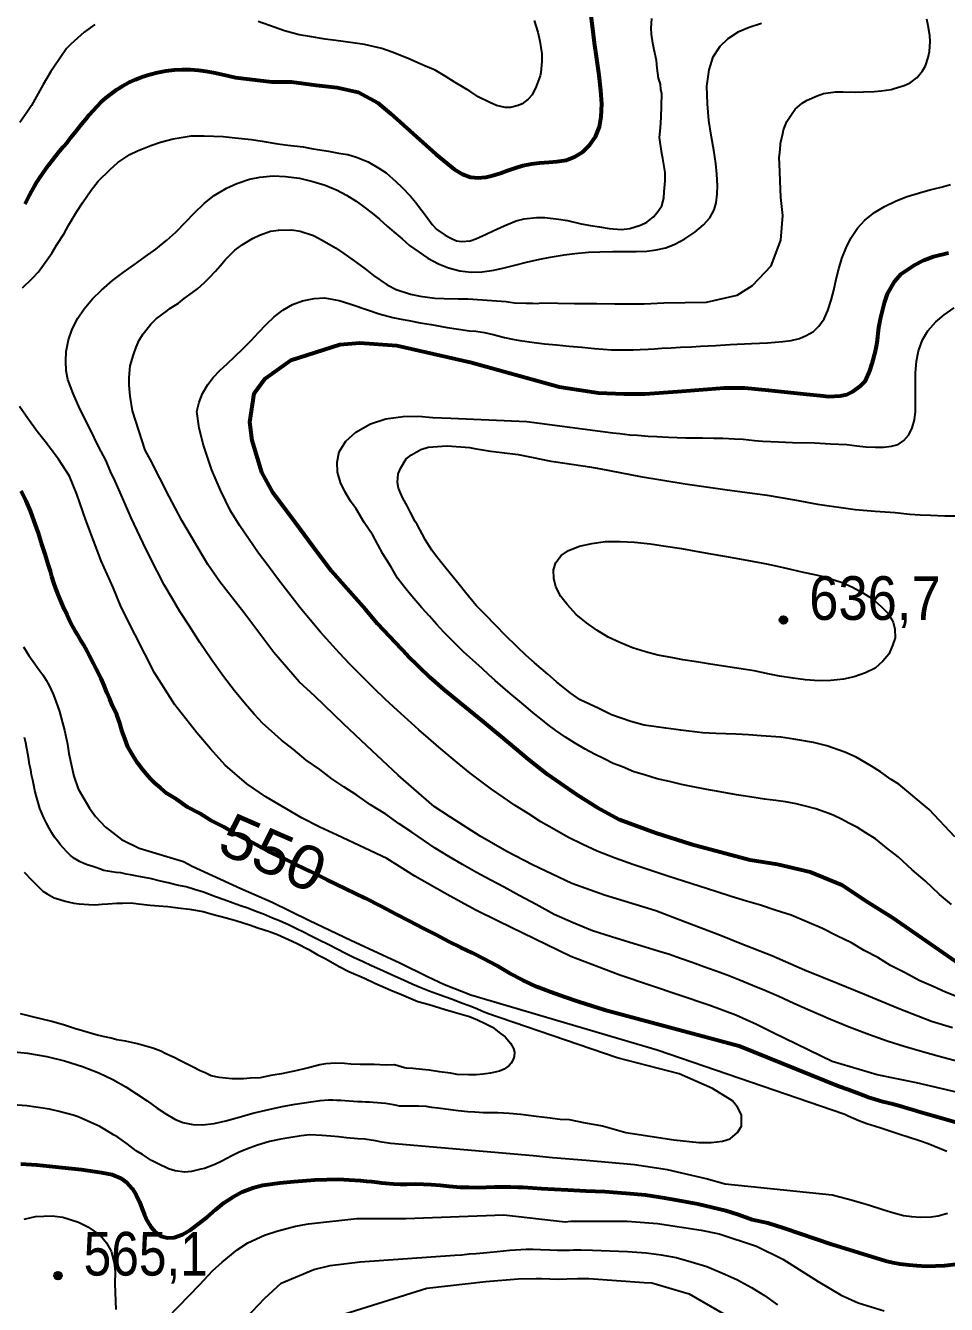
# Model space of a CAD drawing. Header units: metres. Extents: x 552626 to 559174, y 1843804 to 1852371.
# Drawn here: x 557944.1 to 558302.5, y 1847101.1 to 1847598.8 of the extents above; entities that cross this region are included whole.
import ezdxf
from ezdxf.enums import TextEntityAlignment as Align

# ---------------------------------------------------------------- set-up
doc = ezdxf.new("R2010")
doc.units = ezdxf.units.M
doc.header["$LTSCALE"] = 6.8
for name, color, linetype, lineweight in [('1', 7, 'Continuous', 25), ('2', 7, 'Continuous', 53), ('5', 7, 'Continuous', 25)]:
    doc.layers.add(name, color=color, linetype=linetype, lineweight=lineweight)
doc.layers.add('4', color=7, linetype='Continuous')

msp = doc.modelspace()

# ---------------------------------------------------------------- hatches: boundary and pattern name
at = {"layer": '5'}
for points in [[(558240.54, 1847367.48, 1), (558237.54, 1847367.48, 1)], [(557958.2, 1847112.28, 1), (557955.2, 1847112.28, 1)]]:
    msp.add_hatch(color=256, dxfattribs=at).paths.add_polyline_path(points)

# ---------------------------------------------------------------- linework, layer by layer
at = {"layer": '1'}
for points in [[(557971.1, 1847599.22), (557966.95, 1847596.25), (557961.75, 1847591.58)], [(558141.97, 1847600.8), (558143.41, 1847596.22), (558144.22, 1847592.74), (558144.95, 1847587.84), (558145.06, 1847584.77), (558144.63, 1847580.48), (558144.37, 1847579.2), (558142.76, 1847575.11), (558141.22, 1847571.86), (558139.75, 1847570.19), (558137.38, 1847568.34), (558135.79, 1847567.66), (558132.81, 1847566.9), (558130.73, 1847566.91), (558127.31, 1847567.68), (558124.77, 1847568.81), (558120.18, 1847571.11), (558116.94, 1847573.23), (558111.31, 1847576.66), (558107.45, 1847579.12), (558103.45, 1847581.41), (558099.08, 1847583.24), (558093.03, 1847585.95), (558086.76, 1847588.39), (558082.69, 1847589.84), (558076.02, 1847591.4), (558071.46, 1847592.04), (558064.87, 1847592.94), (558060.65, 1847593.46), (558054.63, 1847594.51), (558050.56, 1847595.21), (558044.8, 1847596.79), (558040.82, 1847598.17), (558034.66, 1847600.37)], [(558093.55, 1847513.25), (558097.22, 1847510.59), (558100.68, 1847508.27), (558104.79, 1847506.02), (558108.7, 1847504.44), (558113.06, 1847503.29), (558117.47, 1847502.88), (558121.77, 1847503), (558126.29, 1847503.65), (558130.37, 1847504.52), (558135.05, 1847505.65), (558139.06, 1847506.66), (558144.18, 1847507.84), (558148.21, 1847508.68), (558153.66, 1847509.61), (558157.79, 1847510.11), (558163.23, 1847510.6), (558167.55, 1847510.73), (558172.66, 1847510.83), (558177.14, 1847510.81), (558181.66, 1847510.85), (558185.83, 1847511.05), (558189.53, 1847511.48), (558193.2, 1847512.27), (558196.79, 1847513.69), (558200.71, 1847515.75), (558204.53, 1847518.32), (558207.91, 1847521.24), (558210.41, 1847524.01), (558212.05, 1847527.02), (558212.87, 1847529.75), (558213.29, 1847533.22), (558213.35, 1847536.59), (558213.08, 1847540.91), (558212.67, 1847545.1), (558211.93, 1847550.29), (558211.09, 1847555.41), (558210.04, 1847561.8), (558209.41, 1847568.35), (558209.2, 1847575.27), (558210.12, 1847581.56), (558211.68, 1847586.6), (558214.46, 1847590.82), (558217.53, 1847593.73), (558221.64, 1847596.42), (558225.69, 1847598.23), (558230.49, 1847599.67)], [(558102.28, 1847521.32), (558104.08, 1847519.45), (558107.41, 1847517.25), (558109.54, 1847516), (558111.74, 1847515), (558113.93, 1847514.76), (558117.14, 1847515.04), (558119.38, 1847515.8), (558123.33, 1847517.58), (558126.01, 1847518.89), (558130.36, 1847520.8), (558135.05, 1847522.75), (558138.11, 1847523.6), (558142.96, 1847524.08), (558146.21, 1847524.03), (558151.43, 1847523.47), (558154.99, 1847522.88), (558160.29, 1847521.66), (558163.94, 1847521), (558167.5, 1847520.41), (558171.15, 1847519.75), (558176, 1847519.47), (558179.29, 1847519.85), (558183.39, 1847521.07), (558185.83, 1847522.26), (558188.5, 1847524.32), (558189.88, 1847526.05), (558191.66, 1847528.67), (558192.49, 1847531.59), (558192.63, 1847534.02), (558192.96, 1847538.38), (558193, 1847541.63), (558192.12, 1847547.1), (558191.73, 1847549.05), (558190.78, 1847555.18), (558191.17, 1847559.05), (558191.46, 1847562.99), (558191.65, 1847572.24), (558191.37, 1847573.96), (558191.14, 1847575.93), (558190.46, 1847578.26), (558189.92, 1847582.27), (558189.58, 1847585.23), (558188.69, 1847589.37), (558188.15, 1847591.88), (558187.66, 1847595.4), (558187.56, 1847597.72), (558187.87, 1847601.5)], [(558238.75, 1847556.78), (558239.09, 1847558.15), (558240.37, 1847561.46), (558242.13, 1847564.24), (558243.64, 1847566.32), (558246.29, 1847568.54), (558248.31, 1847569.77), (558252.19, 1847571.46), (558254.67, 1847572.33), (558259.25, 1847573.02), (558262.24, 1847573.03), (558267.08, 1847572.92), (558270.14, 1847573.02), (558274.38, 1847573.09), (558277, 1847573.4), (558280.94, 1847573.85), (558282.14, 1847574.24), (558285.99, 1847575.51), (558288.29, 1847576.52), (558291.12, 1847578.59), (558293.16, 1847581.15), (558294.26, 1847583.11), (558295.38, 1847586.4), (558295.87, 1847588.7), (558296.09, 1847592.55), (558295.99, 1847594.87), (558295.3, 1847598.7), (558294.84, 1847601.3)], [(557961.75, 1847591.58), (557960.04, 1847589.81), (557955.05, 1847582.58), (557953.99, 1847580.88), (557951, 1847575.8), (557949.06, 1847572.41), (557946.45, 1847567.62), (557944.6, 1847564.92), (557941.88, 1847561.11)], [(557942.95, 1847496.7), (557946.61, 1847500.37), (557949.13, 1847502.99), (557952.36, 1847507.43), (557954.29, 1847510.23), (557956.1, 1847513.27), (557959.15, 1847517.86), (557960.93, 1847521.22), (557964.06, 1847526.49), (557966.26, 1847529.82), (557969.6, 1847534.77), (557972.36, 1847538.25), (557977, 1847542.77), (557980.01, 1847545.45), (557984.73, 1847548.57), (557987.72, 1847550.07), (557992.8, 1847552.16), (557996.64, 1847553.43), (558001.49, 1847554.65), (558008.59, 1847555.88), (558013.66, 1847555.88), (558021.01, 1847555.56), (558025.72, 1847555.1), (558032.04, 1847554.42), (558036.18, 1847553.81), (558042.21, 1847552.76), (558046.17, 1847552.3), (558052.16, 1847551.57), (558056.06, 1847550.85), (558062, 1847549.87), (558065.91, 1847549.16), (558069.47, 1847548.57), (558072.9, 1847547.63), (558077.43, 1847545.82), (558081.55, 1847543.3), (558084.42, 1847541.47), (558088.13, 1847538.07), (558090.55, 1847535.85), (558093.94, 1847532.42), (558095.79, 1847530.05), (558098.32, 1847526.85), (558099.99, 1847524.63), (558102.28, 1847521.32)], [(557986.11, 1847470.64), (557987.1, 1847473.58), (557988.37, 1847476.31), (557989.91, 1847478.81), (557992.89, 1847482.56), (557994.98, 1847484.63), (557999.35, 1847487.88), (558000.26, 1847488.65), (558003.59, 1847490.78), (558005.88, 1847492.54), (558009.1, 1847494.9), (558011.01, 1847496.37), (558013.72, 1847498.84), (558015.36, 1847500.53), (558017.96, 1847503.24), (558019.88, 1847505.29), (558021.85, 1847507.76), (558025.5, 1847511.42), (558028.34, 1847513.49), (558032.38, 1847515.95), (558035.15, 1847517.19), (558039.38, 1847518.75), (558042.57, 1847519.2), (558047.71, 1847519.29), (558051.02, 1847518.76), (558056.21, 1847517.03), (558059.57, 1847515.25), (558064.73, 1847512.35), (558067.89, 1847510.13), (558072.87, 1847506.63), (558076.23, 1847504.11), (558079.44, 1847501.56), (558084.76, 1847497.94), (558088.38, 1847496.11), (558093.91, 1847494.25), (558097.66, 1847493.51), (558103.32, 1847492.75), (558107, 1847492.51), (558112.42, 1847492.38), (558116.16, 1847492.39), (558121.86, 1847492.05), (558125.54, 1847491.81), (558131.07, 1847491.44), (558134.38, 1847490.91), (558138.89, 1847490.76), (558141.39, 1847490.72), (558143.14, 1847490.67), (558144.78, 1847490.86), (558157.72, 1847490.56), (558166.34, 1847490.62), (558173.35, 1847490.51), (558184.77, 1847490.45), (558192.48, 1847490.88), (558209.04, 1847491.11), (558221.05, 1847493.86), (558227.01, 1847497.59), (558234.19, 1847505.26), (558238.06, 1847515.29), (558238.79, 1847524.81), (558237.99, 1847531.84), (558237.44, 1847544.99), (558237.41, 1847547.39), (558237.73, 1847550.42), (558237.94, 1847552.94), (558238.75, 1847556.78)], [(558036.48, 1847327.18), (558033.07, 1847330.78), (558029.65, 1847334.68), (558025.41, 1847339.82), (558021.09, 1847345.44), (558016.32, 1847352.15), (558011.92, 1847358.67), (558007.86, 1847365.04), (558004.18, 1847370.78), (558001.27, 1847375.68), (557998.09, 1847381.11), (557995.49, 1847386.14), (557992.45, 1847392.05), (557989.91, 1847397.28), (557987.53, 1847402.33), (557985.23, 1847407.25), (557983.18, 1847412.04), (557980.85, 1847417), (557978.99, 1847421.43), (557977.15, 1847425.24), (557975.43, 1847429.39), (557972.48, 1847435.02), (557969.27, 1847441.76), (557965.26, 1847449.59), (557962.57, 1847455.65), (557960.49, 1847461.02), (557959.84, 1847464.4), (557959.71, 1847468.23), (557959.94, 1847471.96), (557960.86, 1847476.48), (557962.29, 1847480.6), (557964.46, 1847484.93), (557966.88, 1847488.54), (557970.21, 1847492.42), (557973.69, 1847495.83), (557977.92, 1847499.52), (557982.11, 1847502.74), (557986.46, 1847505.86), (557990.83, 1847508.86), (557994.82, 1847511.75), (557999.11, 1847515.21), (558002.63, 1847518.44), (558006.48, 1847522.36), (558009.77, 1847525.84), (558013.78, 1847529.66), (558017.54, 1847532.68), (558022.25, 1847535.51), (558026.34, 1847537.39), (558031.28, 1847538.97), (558035.32, 1847539.8), (558040.44, 1847540.26), (558045.21, 1847540.02), (558050.64, 1847539.36), (558055.9, 1847538.09), (558060.68, 1847536.65), (558065.34, 1847534.71), (558069.03, 1847532.83), (558072.8, 1847530.46), (558075.77, 1847528.3), (558079.02, 1847525.72), (558081.77, 1847523.38), (558084.83, 1847520.78), (558087.5, 1847518.36), (558090.59, 1847515.73), (558093.55, 1847513.25)], [(558278.29, 1847528.4), (558282.91, 1847530.64), (558287.15, 1847532.28), (558291.91, 1847533.75), (558295.98, 1847534.8), (558300.36, 1847535.91), (558303.98, 1847536.95)], [(558051.85, 1847491.69), (558056.46, 1847492.63), (558060.49, 1847492.82), (558066.08, 1847491.8), (558070.68, 1847490.38), (558077.18, 1847488.13), (558081.76, 1847486.55), (558087.04, 1847485.14), (558090.25, 1847484.46), (558093.31, 1847484.01), (558097.71, 1847483.1), (558101.92, 1847482.39), (558108.21, 1847481.22), (558112.57, 1847480.61), (558116.8, 1847480.01), (558119.28, 1847479.89), (558122.63, 1847479.27), (558126.1, 1847478.59), (558130.51, 1847477.43), (558133.6, 1847476.77), (558136.47, 1847476.17), (558138.37, 1847475.9), (558140.07, 1847475.69), (558143, 1847475.27), (558146.07, 1847474.93), (558150.66, 1847474.55), (558155.65, 1847474.04), (558160.56, 1847473.67), (558165.53, 1847473.09), (558168.87, 1847472.88), (558172.09, 1847472.64), (558174.7, 1847472.62), (558177.44, 1847472.59), (558180.57, 1847472.59), (558183.32, 1847472.67), (558186.34, 1847472.82), (558188.9, 1847473.02), (558191.74, 1847473.23), (558195.35, 1847473.4), (558199.01, 1847473.57), (558203.28, 1847473.72), (558206.73, 1847473.95), (558212.69, 1847474.31), (558218.27, 1847474.63), (558226.59, 1847475.09), (558232.79, 1847475.36), (558238.85, 1847475.81), (558242.09, 1847476.25), (558245.25, 1847477.03), (558247.91, 1847478.12), (558250.68, 1847479.76), (558252.8, 1847481.81), (558254.83, 1847484.71), (558256.25, 1847487.84), (558257.59, 1847491.88), (558258.58, 1847495.77), (558259.59, 1847500.05), (558260.63, 1847504.08), (558261.8, 1847508.08), (558263.44, 1847512.23), (558265.3, 1847515.99), (558267.91, 1847519.91), (558270.75, 1847523.01), (558274.51, 1847526.08), (558278.29, 1847528.4)], [(558235.85, 1847254.49), (558230.15, 1847256.4), (558224.71, 1847257.95), (558218.69, 1847259.86), (558212.78, 1847261.71), (558206.25, 1847263.78), (558200.51, 1847265.68), (558194.07, 1847267.72), (558187.75, 1847269.84), (558180.46, 1847272.27), (558173.5, 1847274.79), (558166.55, 1847277.49), (558160.93, 1847280.11), (558155.11, 1847282.94), (558149.99, 1847285.86), (558144.57, 1847288.91), (558139.69, 1847292.08), (558134.61, 1847295.28), (558129.98, 1847298.54), (558125.43, 1847301.6), (558121.26, 1847304.76), (558117.12, 1847307.84), (558112.89, 1847311.27), (558108.94, 1847314.52), (558104.88, 1847317.92), (558100.89, 1847321.4), (558097.09, 1847324.69), (558092.8, 1847328.58), (558088.87, 1847332.16), (558084.23, 1847336.52), (558079.66, 1847340.97), (558074.84, 1847345.69), (558070.34, 1847350.28), (558066.22, 1847354.55), (558062.48, 1847358.68), (558058.84, 1847362.76), (558054.86, 1847367.48), (558050.94, 1847372.23), (558046.52, 1847377.86), (558042.57, 1847383.01), (558038.47, 1847388.47), (558034.8, 1847393.42), (558031.07, 1847398.74), (558027.43, 1847404.11), (558023.86, 1847409.9), (558019.95, 1847418.02), (558016.63, 1847425.75), (558013.33, 1847435.45), (558011.69, 1847442.09), (558010.74, 1847448.53), (558011.61, 1847452.27), (558012.94, 1847455.6), (558014.98, 1847459.08), (558017.14, 1847461.8), (558019.89, 1847464.67), (558022.53, 1847467.15), (558025.71, 1847470.08), (558028.57, 1847472.9), (558031.85, 1847476.24), (558034.69, 1847479.32), (558037.82, 1847482.61), (558040.89, 1847485.45), (558044.18, 1847488.04), (558048.04, 1847490.18), (558051.85, 1847491.69)], [(558066.71, 1847420.9), (558065.49, 1847424.93), (558065.37, 1847428.81), (558066.16, 1847432.86), (558068.77, 1847437.04), (558072.67, 1847440.6), (558078.28, 1847443.81), (558084.32, 1847445.68), (558091.05, 1847446.69), (558096.99, 1847446.71), (558102.53, 1847446.19), (558109.57, 1847446.02), (558139.17, 1847444.69), (558172.68, 1847440.25), (558175.4, 1847439.99), (558179.2, 1847439.52), (558182.27, 1847439.35), (558186.43, 1847438.99), (558189.8, 1847438.92), (558194.25, 1847438.58), (558197.64, 1847438.5), (558201.07, 1847438.4), (558204.22, 1847438.37), (558207.57, 1847438.38), (558211.9, 1847438.17), (558215.43, 1847438.17), (558219.99, 1847437.89), (558223.38, 1847437.78), (558227.75, 1847437.36), (558230.84, 1847437.06), (558237.09, 1847436.75), (558242.49, 1847436.53), (558251.12, 1847436.36), (558257.39, 1847436.01), (558263.66, 1847435.68), (558267.6, 1847435.22), (558271.07, 1847434.88), (558274.88, 1847434.7), (558278, 1847434.71), (558281.06, 1847435.04), (558283.62, 1847435.8), (558285.89, 1847437.33), (558287.79, 1847439.44), (558289.1, 1847442.25), (558289.98, 1847445.37), (558290.37, 1847448.65), (558290.47, 1847452.23), (558290.48, 1847455.73), (558290.41, 1847459.84), (558290.45, 1847463.69), (558290.79, 1847468.15), (558291.55, 1847472.16), (558293.08, 1847476.44), (558295.17, 1847479.92), (558298.29, 1847483.44), (558301.63, 1847486.17), (558305.48, 1847488.89)], [(558304.77, 1847208.74), (558296.59, 1847211.15), (558283.68, 1847216.21), (558270.57, 1847221.7), (558260.04, 1847225.97), (558247.26, 1847231.2), (558234.46, 1847236.72), (558222.18, 1847241.55), (558214.53, 1847244.63), (558203.23, 1847248.96), (558196.07, 1847251.64), (558189.38, 1847254.22), (558169.36, 1847260.29), (558156.66, 1847264.92), (558141.37, 1847272.14), (558131.34, 1847277.37), (558121.06, 1847283.35), (558109.42, 1847290.68), (558103.16, 1847294.83), (558095.22, 1847301.68), (558089.12, 1847307.07), (558076.86, 1847318.44), (558067.82, 1847326.99), (558056.69, 1847337.73), (558050.56, 1847343.42), (558040.74, 1847354.77), (558029.06, 1847370.31), (558019.76, 1847382.33), (558015.03, 1847389.09), (558004.85, 1847406.18), (557999.98, 1847415.51), (557992.71, 1847429.74), (557990.59, 1847433.6), (557985.7, 1847448.89), (557984.8, 1847454.53), (557984.38, 1847458.88), (557984.37, 1847461.88), (557984.77, 1847466.33), (557986.11, 1847470.64)], [(557970.59, 1847398.44), (557967.56, 1847406.31), (557964.11, 1847416.42), (557961.18, 1847423.38), (557956.92, 1847430.04), (557951.72, 1847436.9), (557948.55, 1847440.79), (557944.96, 1847445.88), (557941.77, 1847450.5)], [(558112.79, 1847381.24), (558109.38, 1847385.59), (558107.07, 1847388.32), (558104.05, 1847392.21), (558102.2, 1847394.58), (558099.76, 1847398.46), (558098.47, 1847400.97), (558096.47, 1847404.65), (558095.75, 1847405.81), (558093.86, 1847409.25), (558092.76, 1847411.62), (558090.77, 1847415.14), (558089.28, 1847418.71), (558088.85, 1847420.99), (558089.13, 1847424.34), (558090.11, 1847426.7), (558092.22, 1847430.1), (558094.27, 1847431.75), (558097.86, 1847433.83), (558100.83, 1847434.75), (558106.19, 1847435.12), (558108.34, 1847435.2), (558116.81, 1847434.59), (558118.77, 1847434.23), (558125.05, 1847433.13), (558129.43, 1847432.63), (558135.84, 1847431.87), (558141.62, 1847430.7), (558144.69, 1847430.06), (558148.53, 1847429.25), (558150.39, 1847428.97), (558163.49, 1847427.05), (558167.94, 1847426.29), (558183.35, 1847423.34), (558200.72, 1847420.47), (558216.19, 1847418.29), (558232.72, 1847416.08), (558243.28, 1847414.25), (558252.3, 1847412.54), (558267, 1847410.43), (558274.71, 1847409.82), (558282.55, 1847409.22), (558288.19, 1847408.62), (558292.2, 1847408.41), (558296.22, 1847408.21), (558301.82, 1847407.94), (558307.22, 1847407.97)], [(558283.66, 1847275.23), (558279.09, 1847278.71), (558274.84, 1847282.21), (558271.11, 1847284.58), (558267.86, 1847286.67), (558264.43, 1847288.4), (558261.62, 1847289.9), (558258.36, 1847291.45), (558255.21, 1847292.7), (558251.69, 1847293.91), (558247.55, 1847295), (558243.97, 1847295.84), (558239.88, 1847296.62), (558236.01, 1847297.18), (558231.71, 1847297.73), (558226, 1847298.61), (558220.71, 1847299.39), (558214.38, 1847300.54), (558209.19, 1847301.49), (558203.9, 1847302.53), (558199.31, 1847303.46), (558194.64, 1847304.53), (558189.93, 1847305.66), (558184.97, 1847307.17), (558180.77, 1847308.39), (558176.36, 1847310.24), (558172.78, 1847311.6), (558169.26, 1847313.36), (558165.54, 1847315.19), (558161.87, 1847317.16), (558157.7, 1847319.68), (558154.2, 1847321.83), (558150.47, 1847324.49), (558147.53, 1847326.6), (558144.63, 1847328.95), (558141.67, 1847331.34), (558138.78, 1847333.76), (558135.66, 1847336.35), (558132.65, 1847338.89), (558129.8, 1847341.32), (558126.89, 1847343.84), (558124.38, 1847346.09), (558121.73, 1847348.5), (558119.26, 1847350.71), (558116.93, 1847352.9), (558114.56, 1847355.06), (558112.06, 1847357.5), (558109.61, 1847359.97), (558106.93, 1847362.75), (558104.05, 1847365.87), (558101.3, 1847368.9), (558098.3, 1847372.23), (558095.98, 1847374.91), (558093.71, 1847377.54), (558092.09, 1847379.55), (558090.67, 1847381.4), (558088.84, 1847383.68), (558086.25, 1847388.21), (558083.09, 1847393.21), (558079.19, 1847400.39), (558075.88, 1847405.39), (558072.72, 1847410.65), (558070.53, 1847413.63), (558068.37, 1847417.46), (558066.71, 1847420.9)], [(558310.81, 1847182.65), (558290.8, 1847187.35), (558275.53, 1847190.47), (558258.05, 1847195.61), (558235, 1847206.81), (558228.54, 1847210.03), (558220.52, 1847213.67), (558210.35, 1847217.37), (558175.33, 1847229.18), (558156.3, 1847236.52), (558128.23, 1847250.08), (558119.03, 1847254.66), (558108.16, 1847260.56), (558095.61, 1847267.79), (558084.64, 1847274.6), (558065.34, 1847283.64), (558058.58, 1847286.82), (558051.79, 1847290.3), (558037.6, 1847298.56), (558030.17, 1847303.64), (558021.73, 1847310.89), (558016.13, 1847317.25), (558010.7, 1847323.47), (558002.15, 1847334.36), (557994.32, 1847346.85), (557986.69, 1847361.64), (557981.34, 1847372.44), (557978.17, 1847380.14), (557973.49, 1847390.41), (557970.59, 1847398.44)], [(558305.67, 1847283.1), (558295.78, 1847293.68), (558283.99, 1847303.58), (558280.98, 1847305.36), (558276.75, 1847308.35), (558273.33, 1847310.61), (558267.37, 1847314), (558262.98, 1847315.99), (558255.97, 1847318.43), (558250.74, 1847319.75), (558243.02, 1847321.1), (558237.95, 1847321.85), (558230.32, 1847322.39), (558225.37, 1847322.74), (558220.52, 1847323.01), (558212.76, 1847323.2), (558207.49, 1847323.51), (558199.05, 1847324.54), (558193.23, 1847325.28), (558184.85, 1847326.57), (558179.7, 1847327.97), (558172.08, 1847330.59), (558167.24, 1847332.94), (558159.94, 1847336.35), (558156.05, 1847339.14), (558150.65, 1847343.43), (558147.32, 1847346.37), (558142.15, 1847350.77), (558138.82, 1847353.71), (558135.55, 1847356.91), (558130.67, 1847361.67), (558127.38, 1847365.04), (558122.67, 1847369.82), (558119.47, 1847373.11), (558115.3, 1847378.2), (558112.79, 1847381.24)], [(557943.35, 1847357.05), (557945.41, 1847353.62), (557947.1, 1847351.24), (557949.28, 1847348.16), (557950.77, 1847346.09), (557952.09, 1847344), (557953.24, 1847341.88), (557954.79, 1847338.57), (557955.93, 1847335.87), (557957.31, 1847331.79)], [(557957.31, 1847331.79), (557958.48, 1847327.43), (557959.31, 1847324.54), (557960.43, 1847319.17), (557960.93, 1847315.49), (557962.12, 1847310.22), (557962.86, 1847306.65), (557964.59, 1847301.69), (557965.44, 1847300.13), (557969.04, 1847294.14), (557971.31, 1847290.99), (557975.2, 1847286.86), (557976.75, 1847285.62), (557981.49, 1847282.01), (557988.36, 1847278.64), (558005.51, 1847273.39), (558008.89, 1847271.68), (558027.85, 1847262.9), (558040.03, 1847257.6), (558054.54, 1847250.45), (558070.63, 1847242.86), (558083.01, 1847237.13), (558089.76, 1847233.95), (558100.57, 1847228.65), (558107.16, 1847225.6), (558117.35, 1847221.6), (558189.91, 1847200.13), (558262.86, 1847175.11), (558264.18, 1847174.52), (558268.38, 1847172.67), (558271.43, 1847171.44), (558276.51, 1847169.94), (558279.71, 1847168.9), (558284.38, 1847167.27), (558287.58, 1847166.23), (558292.33, 1847164.69), (558295.36, 1847163.63), (558299.8, 1847161.89), (558302.6, 1847160.72)], [(558306.9, 1847195.63), (558299.59, 1847197.54), (558293.11, 1847199.4), (558286.04, 1847201.39), (558279.39, 1847203.58), (558272.52, 1847205.96), (558264.64, 1847208.99), (558257.35, 1847211.95), (558249.57, 1847215.31), (558243.04, 1847218.2), (558237.24, 1847220.87), (558231.81, 1847223.2), (558227, 1847225.24), (558221.73, 1847227.38), (558217.15, 1847229.14), (558212.51, 1847230.92), (558208.11, 1847232.51), (558203.57, 1847234.18), (558199, 1847235.71), (558194.71, 1847237.21), (558190.31, 1847238.54), (558185.28, 1847240.12), (558179.26, 1847241.87), (558172.16, 1847244.1), (558164.74, 1847246.47), (558157.18, 1847249.58), (558149.76, 1847252.88), (558142.83, 1847256.72), (558136.14, 1847260.19), (558130.29, 1847263.51), (558124.89, 1847266.3), (558119.57, 1847269.2), (558114.17, 1847272.28), (558108.82, 1847275.43), (558103.54, 1847278.67), (558098.91, 1847281.71), (558094.42, 1847284.83), (558089.54, 1847288.08), (558084.32, 1847291.82), (558078.35, 1847295.56), (558073.06, 1847299.21), (558067.98, 1847302.45), (558063.33, 1847305.64), (558058.59, 1847309.2), (558053.35, 1847312.9), (558048.24, 1847317.12), (558043.68, 1847320.63), (558039.75, 1847324.16), (558036.48, 1847327.18)], [(558013.34, 1847261.47), (558009.87, 1847262.53), (558006.57, 1847263.6), (558004.43, 1847263.99), (558002.59, 1847264.41), (557999.6, 1847265.11), (557996.66, 1847265.8), (557992.61, 1847266.79), (557989.63, 1847267.35), (557986.89, 1847267.88), (557984.96, 1847268.21), (557983.22, 1847268.49), (557981.13, 1847269), (557979.36, 1847269.22), (557977.69, 1847269.44), (557976.14, 1847269.68), (557974.62, 1847269.97), (557972.91, 1847270.61), (557971.4, 1847271.09), (557969.93, 1847271.63), (557968.51, 1847272.06), (557966.83, 1847272.65), (557965.1, 1847273.45), (557963.16, 1847274.6), (557961.63, 1847275.82), (557960.05, 1847277.35), (557958.91, 1847278.64), (557957.61, 1847280.12), (557956.52, 1847281.48), (557955.41, 1847282.97), (557954.38, 1847284.58), (557953.27, 1847286.42), (557952.25, 1847288.34), (557951.19, 1847290.47), (557950.4, 1847292.24), (557949.69, 1847294.05), (557949.22, 1847295.51), (557948.71, 1847297.27), (557948.25, 1847299.08), (557947.73, 1847301.09), (557947.3, 1847303.1), (557946.88, 1847305.04), (557946.47, 1847307.12), (557946.1, 1847309.06), (557945.68, 1847311.18), (557945.33, 1847313.14), (557944.94, 1847315.34), (557944.56, 1847317.48), (557944.14, 1847319.61), (557943.7, 1847321.65)], [(558304.49, 1847256.69), (558299.74, 1847260.65), (558294.15, 1847265.87), (558289.12, 1847270.26), (558283.66, 1847275.23)], [(557943.53, 1847269.34), (557946.55, 1847266.19), (557948.35, 1847264.32), (557950.87, 1847261.86), (557952.57, 1847260.81), (557955.24, 1847259.29), (557957.4, 1847258.62), (557959.46, 1847258.03), (557962.88, 1847257.26), (557965, 1847256.92), (557968.68, 1847256.67), (557971.02, 1847256.61), (557973.9, 1847256.86), (557976.13, 1847257.03), (557979.68, 1847257.19), (557981.84, 1847257.27), (557985.23, 1847257.41), (557988.02, 1847256.98), (557992.57, 1847256.51), (557995.93, 1847256.23), (557999.45, 1847255.97), (558004.43, 1847255.29), (558007.88, 1847254.94), (558013.23, 1847253.97), (558016.76, 1847252.96), (558022.16, 1847251.51), (558025.94, 1847250.44), (558031.21, 1847248.8), (558034.49, 1847247.68), (558038.99, 1847246.2), (558042.11, 1847245.06), (558046.41, 1847243.15), (558049.57, 1847241.68), (558054.34, 1847239.23), (558057.56, 1847237.28), (558060.92, 1847235.5), (558066.17, 1847232.53), (558069.88, 1847230.62), (558076, 1847228), (558080.04, 1847226.14), (558086.18, 1847223.35)], [(558112.43, 1847176.57), (558116.19, 1847176.16), (558118.87, 1847176.02), (558122.29, 1847175.78), (558124.67, 1847175.81), (558127.83, 1847175.75), (558132.27, 1847175.45), (558136.78, 1847175.06), (558142.82, 1847174.27), (558147.2, 1847173.75), (558152.16, 1847173.1), (558155.58, 1847173.03), (558161.91, 1847171.75), (558168.59, 1847170.55), (558177.72, 1847168), (558196.31, 1847165.07), (558206.07, 1847164.09), (558210.95, 1847164.09), (558215.34, 1847164.58), (558218.27, 1847165.56), (558221.2, 1847168.01), (558222.66, 1847170.45), (558222.66, 1847172.9), (558222.66, 1847174.86), (558221.2, 1847177.79), (558219.24, 1847180.24), (558211.44, 1847185.13), (558198.44, 1847190.81), (558174.38, 1847197.02), (558123.9, 1847214.25), (558121.67, 1847215.23), (558119.65, 1847216.08), (558116.71, 1847217.3), (558113.8, 1847218.37), (558110.24, 1847219.7), (558107.2, 1847220.77), (558104.06, 1847221.88), (558101.21, 1847222.97), (558097.98, 1847224.25), (558094.75, 1847225.63), (558091.19, 1847227.22), (558087.98, 1847228.66), (558084.81, 1847230.13), (558081.98, 1847231.4), (558078.69, 1847232.9), (558075.43, 1847234.4), (558071.77, 1847236.13), (558068.89, 1847237.54), (558065.06, 1847239.46), (558062.14, 1847240.95), (558058.08, 1847242.98), (558055.26, 1847244.41), (558052.23, 1847245.9), (558049.47, 1847247.27), (558046.63, 1847248.6), (558042.95, 1847250.29), (558040.22, 1847251.45), (558036.71, 1847252.93), (558034.07, 1847253.91), (558030.64, 1847255.24), (558027.71, 1847256.25), (558024.88, 1847257.22), (558021.35, 1847258.5), (558017.97, 1847259.69), (558013.34, 1847261.47)], [(558307.03, 1847220.66), (558302.07, 1847222.56), (558297.31, 1847224.75), (558291.78, 1847227.13), (558286.42, 1847230.09), (558280.69, 1847232.98), (558275.75, 1847236.11), (558270.47, 1847238.82), (558265.51, 1847241.78), (558259.84, 1847244.49), (558254.17, 1847247.43), (558248.07, 1847250), (558241.97, 1847252.57), (558235.85, 1847254.49)], [(558086.18, 1847223.35), (558090.37, 1847221.67), (558096.75, 1847218.99), (558101.13, 1847217.75), (558107.41, 1847215.89), (558111.38, 1847214.68), (558116.8, 1847213.06), (558119.95, 1847211.76), (558122.93, 1847210.44), (558125.76, 1847208.93), (558128.94, 1847206.55), (558130.68, 1847205.17), (558132.79, 1847202.75), (558133.95, 1847200.64), (558134.35, 1847199.28), (558134.3, 1847197.52), (558133.85, 1847196.39), (558133.11, 1847194.89), (558132.29, 1847194.05), (558130.29, 1847192.66), (558128.47, 1847191.86), (558124.99, 1847191.05), (558122.12, 1847190.64), (558119.4, 1847190.41), (558116.41, 1847190.4), (558112.07, 1847190.56), (558109.44, 1847191.01), (558105.13, 1847191.6), (558101.15, 1847192.22), (558098.38, 1847192.48), (558094.76, 1847192.82), (558092.34, 1847192.95), (558091.6, 1847193.08), (558087.63, 1847194.24), (558084.7, 1847194.16), (558081.92, 1847194.29), (558079.82, 1847194.4), (558076.59, 1847194.38), (558074.3, 1847194.47), (558070.68, 1847194.59), (558068.17, 1847194.85), (558064.55, 1847194.96), (558060.97, 1847194.7), (558058.65, 1847194.32), (558054.23, 1847193.19), (558048.6, 1847191.82), (558043.7, 1847190.74), (558039.51, 1847190.12), (558035.33, 1847189.31), (558031.46, 1847189.11), (558028.93, 1847188.89), (558024.37, 1847188.88), (558019.47, 1847189.32), (558016.33, 1847190.06), (558014.01, 1847191.2), (558012.1, 1847192), (558009.27, 1847193.36), (558007.24, 1847194.43), (558004.09, 1847196.04), (558001.95, 1847197.19), (557998.64, 1847198.58), (557996.71, 1847199.58), (557993.61, 1847200.8), (557991.25, 1847201.46), (557987.7, 1847202.53)], [(557987.7, 1847202.53), (557983.02, 1847203.47), (557979.62, 1847204.09), (557977.36, 1847204.66), (557974.33, 1847205.32), (557971.6, 1847205.93), (557963.11, 1847208.4), (557959.28, 1847209.69), (557954.29, 1847211.11), (557946.84, 1847213), (557942.13, 1847214.21)], [(557938.39, 1847199.52), (557944.84, 1847198.83), (557952.36, 1847197.57), (557959.24, 1847195.89), (557966.31, 1847193.72), (557972.65, 1847191.17), (557978.1, 1847188.59), (557983.07, 1847185.76), (557987.3, 1847183.03), (557991.38, 1847180.23), (557995.26, 1847177.5), (557998.62, 1847175.23), (558002.2, 1847173.19), (558005.34, 1847171.91), (558009.23, 1847171.07), (558012.92, 1847170.98), (558017.46, 1847171.48), (558022.05, 1847172.56), (558027.17, 1847173.93), (558032.55, 1847175.43), (558037.55, 1847176.72), (558043.95, 1847178.04), (558049.04, 1847178.98), (558055.15, 1847179.9), (558058.7, 1847180.36), (558062.01, 1847180.65), (558063.63, 1847180.66), (558065.22, 1847180.58), (558066.85, 1847180.5), (558068.38, 1847180.38), (558070.08, 1847180.25), (558071.71, 1847180.14), (558073.42, 1847180.03), (558074.96, 1847179.97), (558076.42, 1847179.91), (558077.9, 1847179.84), (558079.32, 1847179.75), (558081, 1847179.65), (558082.49, 1847179.54), (558084.16, 1847179.42), (558085.66, 1847179.17), (558087.18, 1847178.93), (558088.45, 1847178.59), (558089.5, 1847178.37), (558090.96, 1847178.29), (558092.39, 1847178.3), (558094.89, 1847178.37), (558097.06, 1847178.31), (558099.91, 1847178.16), (558102.12, 1847177.87), (558104.47, 1847177.54), (558106.56, 1847177.27), (558109.52, 1847176.87), (558112.43, 1847176.57)], [(558208.97, 1847149.95), (558193.96, 1847153.4), (558181.1, 1847155.43), (558162.2, 1847157.06), (558149.14, 1847158.15), (558141.59, 1847158.95), (558086.22, 1847163.65), (558082.75, 1847164.16), (558080.27, 1847164.79), (558076.12, 1847165.4), (558073.37, 1847165.5), (558069.01, 1847165.83), (558065.88, 1847166.22), (558062.85, 1847166.53), (558059.5, 1847166.81), (558054.73, 1847167.02), (558051.29, 1847166.62), (558046.54, 1847165.91), (558043.44, 1847165.39), (558038.98, 1847164.46), (558034.4, 1847163.02), (558031.52, 1847162.02), (558027.22, 1847160.36), (558024.4, 1847158.88), (558020.49, 1847156.76), (558017.81, 1847155.46), (558013.74, 1847153.91), (558012.36, 1847153.67), (558008.71, 1847152.83), (558006.09, 1847152.53), (558002.29, 1847153.01), (557999.7, 1847153.88), (557995.73, 1847155.83), (557993.17, 1847157.12), (557989.58, 1847159.37), (557987.17, 1847160.84), (557983.69, 1847163.6), (557980, 1847166.09), (557978.57, 1847166.92), (557972.94, 1847170.35), (557969.52, 1847171.87), (557964.53, 1847174.04), (557962.63, 1847174.65), (557957.14, 1847176.18), (557953.47, 1847177.01), (557948.04, 1847177.88), (557944.57, 1847178.4), (557939.14, 1847178.69)], [(558302.89, 1847136.47), (558299.19, 1847135.38), (558296.56, 1847135.08), (558292.26, 1847134.91), (558288.99, 1847135.12), (558285.78, 1847135.58), (558281.06, 1847136.79), (558277.7, 1847137.82), (558272.51, 1847139.55), (558268.99, 1847140.56), (558263.91, 1847142.05), (558257.99, 1847143.62), (558216.36, 1847147.91), (558208.97, 1847149.95)], [(557943.57, 1847134.29), (557948.03, 1847135.22), (557954.4, 1847135.54), (557958.62, 1847135.02), (557964.67, 1847133.06), (557968.28, 1847131.23), (557973.24, 1847127.89), (557975.57, 1847125), (557977.35, 1847121.79), (557978.63, 1847117.2), (557979, 1847113.91), (557978.89, 1847109.08), (557979.23, 1847099.07)], [(557991.01, 1847087.25), (558011.94, 1847108.8), (558016.9, 1847114.11), (558020.67, 1847117.53), (558026.43, 1847122.35), (558030.62, 1847125), (558037.09, 1847128.07), (558041.9, 1847129.62), (558049.08, 1847131.52), (558054.22, 1847132.36), (558073.04, 1847134.51), (558092.08, 1847134.51), (558130.16, 1847135.87), (558154.15, 1847133.24), (558156.24, 1847133.4), (558178.15, 1847133.48), (558189.97, 1847132.56), (558207.01, 1847129.95), (558214.02, 1847128.47), (558228.56, 1847123.75), (558238.73, 1847118.68), (558252.52, 1847109.92), (558261.49, 1847104.71), (558268.08, 1847101.66), (558278.17, 1847098.56)], [(558019.98, 1847085.31), (558037.25, 1847103.43), (558043.59, 1847109.3), (558056.28, 1847114.68), (558062.62, 1847116.15), (558074.33, 1847117.62), (558111.14, 1847120.27), (558113.84, 1847120.42), (558116.72, 1847120.71), (558119.44, 1847120.93), (558122.25, 1847121.18), (558124.87, 1847121.45), (558127.57, 1847121.68), (558130.08, 1847121.96)], [(558130.08, 1847121.96), (558132.49, 1847122.14), (558134.82, 1847122.33), (558136.87, 1847122.45), (558138.95, 1847122.54), (558141.6, 1847122.52), (558144.48, 1847122.45), (558148.16, 1847122.31), (558151.13, 1847122.22), (558154.03, 1847122.17), (558155.76, 1847122.2), (558157.28, 1847122.24), (558160.2, 1847122.26), (558164.69, 1847122.14), (558171.49, 1847121.95), (558178.29, 1847121.62), (558185.55, 1847121.12), (558191.45, 1847120.33), (558197.32, 1847119.33), (558203.11, 1847117.62), (558209.23, 1847115.76), (558215.3, 1847113.17), (558220.85, 1847110.74), (558226.61, 1847107.68), (558231.66, 1847104.59), (558236.74, 1847100.95)], [(558068.4, 1847097.44), (558100.24, 1847107.39), (558123.21, 1847110.01), (558135.84, 1847110.97), (558142.81, 1847111.1), (558144.89, 1847111.09), (558151.32, 1847110.91), (558154.71, 1847111.06), (558158.94, 1847111.13), (558161.44, 1847111.08), (558163.27, 1847111.12), (558184.86, 1847109.6), (558187.75, 1847109.48), (558202.39, 1847105.22), (558215.61, 1847097.46)]]:
    msp.add_lwpolyline(points, dxfattribs=at)
msp.add_lwpolyline([(558220.01, 1847348.78), (558215.68, 1847349.48), (558209.91, 1847350.37), (558205.23, 1847351.12), (558199.87, 1847351.99), (558195.33, 1847352.79), (558190.12, 1847353.81), (558185.34, 1847355.04), (558180.25, 1847356.6), (558175.35, 1847358.62), (558170.88, 1847360.77), (558166.4, 1847363.43), (558162.36, 1847366.37), (558158.4, 1847369.61), (558154.94, 1847373.28), (558152.35, 1847376.63), (558150.46, 1847380.39), (558149.63, 1847383.54), (558149.6, 1847387.02), (558150.45, 1847389.79), (558152.57, 1847392.51), (558155.41, 1847394.47), (558159.67, 1847396.22), (558164.5, 1847397.26), (558169.75, 1847397.94), (558175.5, 1847398.01), (558181.09, 1847397.68), (558187.3, 1847397.03), (558193.14, 1847396.16), (558199.32, 1847395.23), (558204.95, 1847394.23), (558210.77, 1847393.22), (558216.06, 1847392.26), (558221.91, 1847391.25), (558226.89, 1847390.31), (558232.43, 1847389.27), (558237.17, 1847388.24), (558242.35, 1847387.09), (558246.69, 1847386.09), (558251.05, 1847385.09), (558254.53, 1847384.32), (558258.26, 1847383.25), (558261.85, 1847381.99), (558265.91, 1847380.24), (558269.95, 1847378.02), (558273.7, 1847375.62), (558277.12, 1847372.73), (558279.76, 1847369.96), (558281.68, 1847366.64), (558282.42, 1847363.85), (558282.46, 1847360.46), (558281.44, 1847357.57), (558280.08, 1847354.11), (558277.68, 1847351.36), (558274.68, 1847348.67), (558270.96, 1847346.84), (558266.61, 1847345.37), (558262.44, 1847344.45), (558257.46, 1847343.89), (558252.91, 1847343.82), (558247.57, 1847344.15), (558242.86, 1847344.78), (558237.53, 1847345.63), (558233.61, 1847346.4), (558227.6, 1847347.61)], close=True, dxfattribs=at)
at = {"layer": '2'}
for points in [[(558163.73, 1847552.38), (558165.86, 1847555.44), (558167.43, 1847559.4), (558168.14, 1847563.32), (558168.34, 1847568.32), (558167.95, 1847573.56), (558167.26, 1847579.53), (558166.36, 1847585.9), (558165.52, 1847592.02), (558164.72, 1847598.51), (558164.11, 1847603.67)], [(557947.55, 1847536.29), (557948.52, 1847537.88), (557949.54, 1847539.41), (557950.68, 1847541.06), (557951.91, 1847542.81), (557953.21, 1847544.62), (557954.55, 1847546.41), (557955.85, 1847548.13), (557957.33, 1847549.91), (557958.72, 1847551.64), (557960.36, 1847553.45), (557961.75, 1847555.21), (557963.17, 1847556.94), (557964.57, 1847558.73), (557966, 1847560.6), (557967.5, 1847562.37), (557968.89, 1847564.03), (557970.38, 1847565.72), (557971.77, 1847567.29), (557973.51, 1847569.08), (557975.31, 1847570.67), (557977.5, 1847572.4), (557979.6, 1847573.85), (557982, 1847575.33), (557984.33, 1847576.64), (557986.84, 1847577.86), (557989.47, 1847578.85), (557992.42, 1847579.8), (557995.46, 1847580.54), (557998.71, 1847581.16), (558001.97, 1847581.54), (558005.22, 1847581.74), (558008.31, 1847581.7), (558011.39, 1847581.44), (558014.25, 1847581.03), (558017.27, 1847580.49), (558020.2, 1847579.87), (558023.13, 1847579.27), (558025.79, 1847578.63), (558039.93, 1847576.9), (558047.63, 1847576.9), (558057.15, 1847575.54), (558065.31, 1847574.63), (558073.47, 1847572.81), (558081.18, 1847568.72), (558086.17, 1847564.63), (558103.79, 1847548.8), (558110.92, 1847542.91), (558114.12, 1847541.02), (558117.25, 1847539.85), (558120.28, 1847539.49), (558123.18, 1847539.83), (558125.97, 1847540.45), (558128.94, 1847541.4), (558131.63, 1847542.38), (558134.76, 1847543.46), (558137.63, 1847544.32), (558141.02, 1847545.01), (558144.13, 1847545.38), (558147.71, 1847545.63), (558150.9, 1847545.86), (558154.44, 1847546.46), (558157.7, 1847547.7), (558160.9, 1847549.6), (558163.73, 1847552.38)], [(557943.9, 1847529.37), (557944.72, 1847530.98), (557945.68, 1847532.8), (557946.56, 1847534.52), (557947.55, 1847536.29)], [(558209.47, 1847457.3), (558215.98, 1847457.77), (558223.9, 1847457.77), (558233.21, 1847456.83), (558247.98, 1847455.31), (558253.37, 1847454.76), (558256.66, 1847454.39), (558261.11, 1847454.73), (558263.71, 1847455.2), (558265.99, 1847456.38), (558268.97, 1847458.63), (558270.92, 1847460.52), (558272.71, 1847464.47), (558273.56, 1847467.22), (558274.91, 1847472.12), (558275.54, 1847475.35), (558276.19, 1847481.25), (558276.91, 1847485.15), (558278.33, 1847490.89), (558279.5, 1847494.43), (558282.35, 1847499.33), (558284.85, 1847502.12), (558289.86, 1847505.6), (558293.63, 1847507.53), (558297.46, 1847508.97), (558303.2, 1847510.38)], [(558307.72, 1847233.42), (558281.44, 1847251.56), (558272.11, 1847257.33), (558261.73, 1847264.2), (558249.43, 1847269.33), (558236.76, 1847272.29), (558226.07, 1847273.95), (558203.31, 1847280.01), (558189.4, 1847284.5), (558175.26, 1847289.72), (558166.66, 1847294.37), (558158.63, 1847299.38), (558147.22, 1847307.35), (558139.85, 1847313.2), (558132.45, 1847319.35), (558122.37, 1847327.62), (558113.29, 1847335.1), (558106.9, 1847340.45), (558101.5, 1847345.01), (558092.76, 1847353.59), (558080.99, 1847365.93), (558076.57, 1847371.36), (558068.18, 1847380.74), (558063.12, 1847386.4), (558056.11, 1847395.79), (558048.89, 1847405.61), (558040.27, 1847417.1), (558036.03, 1847424.83), (558032.32, 1847437.34), (558031.35, 1847444.38), (558033.12, 1847455.53), (558037.3, 1847461.49), (558047.29, 1847468.58), (558066.37, 1847474.72), (558074.21, 1847475.32), (558088.64, 1847474.24), (558117.07, 1847467.77), (558151.74, 1847458.23), (558167.1, 1847455.9), (558176.88, 1847455.43), (558185.26, 1847455.43), (558197.83, 1847456.37), (558209.47, 1847457.3)], [(557954.32, 1847384.34), (557953.75, 1847386.45), (557952.78, 1847389.52), (557951.73, 1847393.07), (557950.32, 1847397.34), (557948.98, 1847401.61), (557947.5, 1847405.86), (557946, 1847409.94), (557944.33, 1847413.81), (557942.41, 1847417.61)], [(558159.26, 1847218.83), (558153.92, 1847220.67), (558148.46, 1847222.61), (558143.05, 1847224.63), (558137.67, 1847227.24), (558132.54, 1847229.79), (558127.31, 1847232.91), (558122.68, 1847235.38), (558117.87, 1847237.93), (558113.47, 1847240.03), (558108.95, 1847242.19), (558103.88, 1847244.85), (558099.01, 1847247.35), (558093.52, 1847250.23), (558088.5, 1847252.85), (558082.58, 1847255.87), (558076.21, 1847259.14), (558068.76, 1847262.8), (558061.52, 1847266.36), (558055.02, 1847269.5), (558049.49, 1847272.11), (558044.39, 1847274.68), (558038.47, 1847277.53), (558032.33, 1847280.8), (558026.07, 1847283.96), (558021.08, 1847286.97), (558016.19, 1847289.45), (558011.98, 1847292.19), (558007.1, 1847294.63), (558003.01, 1847297.53), (557999.12, 1847299.88), (557996.65, 1847302.13), (557994.38, 1847303.98), (557992.77, 1847305.61), (557991.1, 1847307.46), (557989.73, 1847309.15), (557987.69, 1847311.84), (557985.97, 1847314.57), (557983.89, 1847318.13), (557982.7, 1847321.28), (557981.62, 1847324.45), (557980.63, 1847327.65), (557979.58, 1847330.57), (557977.98, 1847334.01), (557976.88, 1847336.68), (557975.75, 1847339.26), (557974.63, 1847342), (557973.46, 1847344.66), (557971.75, 1847348.14), (557970.56, 1847350.5), (557969.04, 1847353.44), (557968.03, 1847355.31), (557966.63, 1847357.89), (557965.5, 1847359.77), (557964.25, 1847361.84), (557963.37, 1847363.17), (557962.32, 1847365.06), (557961.32, 1847366.97), (557960.23, 1847369.36), (557959.25, 1847371.55), (557958.1, 1847374.29), (557957.07, 1847376.77), (557955.92, 1847379.68), (557955.16, 1847381.84), (557954.32, 1847384.34)], [(558353.69, 1847158.2), (558295.88, 1847174.87), (558292.68, 1847175.8), (558289.31, 1847176.75), (558287.47, 1847177.37), (558284.49, 1847178.2), (558281.61, 1847178.98), (558277.73, 1847179.95), (558274.74, 1847180.8), (558272.08, 1847181.6), (558270.14, 1847182.4), (558267.41, 1847183.4), (558264.4, 1847184.58), (558260.53, 1847185.92), (558221.82, 1847201.52), (558169.52, 1847215.6), (558164.58, 1847217.12), (558159.26, 1847218.83)], [(557942.23, 1847155.76), (557948.43, 1847155.44), (557958.31, 1847154.33), (557965.85, 1847153.58), (557973.6, 1847152.44), (557977.74, 1847151.6), (557981.18, 1847150.13), (557983.55, 1847148.48), (557985.64, 1847146.12), (557987.08, 1847143.73), (557988.38, 1847140.98), (557989.35, 1847138.51), (557990.4, 1847135.94), (557991.42, 1847133.65), (557992.82, 1847131.27), (557994.55, 1847129.28), (557996.68, 1847127.64), (557999.27, 1847126.98), (558001.97, 1847127.08), (558005.18, 1847128.29), (558008.13, 1847129.98), (558011.59, 1847132.54), (558014.71, 1847135.06), (558018.13, 1847138), (558021.31, 1847140.53), (558024.89, 1847142.96), (558028.41, 1847144.83), (558032.6, 1847146.4), (558036.38, 1847147.46), (558043.04, 1847148.42), (558048.58, 1847148.94), (558056.67, 1847149.51), (558061.29, 1847149.68), (558066.05, 1847149.81), (558067.98, 1847149.68), (558070, 1847149.57), (558072.23, 1847149.42), (558074.39, 1847149.26), (558076.74, 1847149.06), (558078.85, 1847148.85), (558080.88, 1847148.61), (558082.68, 1847148.41), (558084.12, 1847148.22), (558085.77, 1847148.09), (558087.33, 1847147.95), (558089.85, 1847147.92), (558092.53, 1847147.9), (558096.01, 1847147.93), (558098.96, 1847147.87), (558102, 1847147.77), (558105.44, 1847147.44), (558108.88, 1847147.14), (558113.25, 1847146.75), (558116.61, 1847146.63), (558120.17, 1847146.61), (558123.3, 1847146.69), (558126.53, 1847146.83), (558130.2, 1847146.77), (558132.84, 1847146.82), (558135.66, 1847146.72)], [(558135.66, 1847146.72), (558137.8, 1847146.68), (558141.4, 1847146.45), (558144.87, 1847146.22), (558149.91, 1847145.86), (558155.07, 1847145.65), (558162.1, 1847145.28), (558169.57, 1847145), (558177.69, 1847144.4), (558185.38, 1847143.66), (558192.76, 1847142.6), (558199.35, 1847141.39), (558205.72, 1847140.21), (558211.22, 1847138.91), (558216.64, 1847137.56), (558221.55, 1847136.01), (558226.89, 1847134.15), (558232.89, 1847132.78), (558239.4, 1847130.78), (558257.79, 1847124.46), (558278.71, 1847118.04), (558281.58, 1847117.36), (558284.32, 1847116.81), (558287.8, 1847116.4), (558290.83, 1847116.18), (558294.7, 1847115.99), (558298.23, 1847116.07), (558301.67, 1847116.26), (558326.1, 1847119.07)]]:
    msp.add_lwpolyline(points, dxfattribs=at)
at = {"layer": '5'}
for centre in [(558239.04, 1847367.48), (557956.7, 1847112.28)]:
    msp.add_circle(centre, 1.5, dxfattribs=at)

# ---------------------------------------------------------------- texts
at = {"layer": '4', "width": 1.1}
msp.add_text('550', height=17, rotation=336.61, dxfattribs=at).set_placement((558037.08, 1847269.01), align=Align.CENTER)
at = {"layer": '5'}
for s, width, p in [('636,7', 0.9, (558249.04, 1847367.48)), ('565,1', 0.85, (557966.7, 1847112.28))]:
    msp.add_text(s, height=17, dxfattribs=dict(at, width=width)).set_placement(p)

doc.saveas('drawing.dxf')
